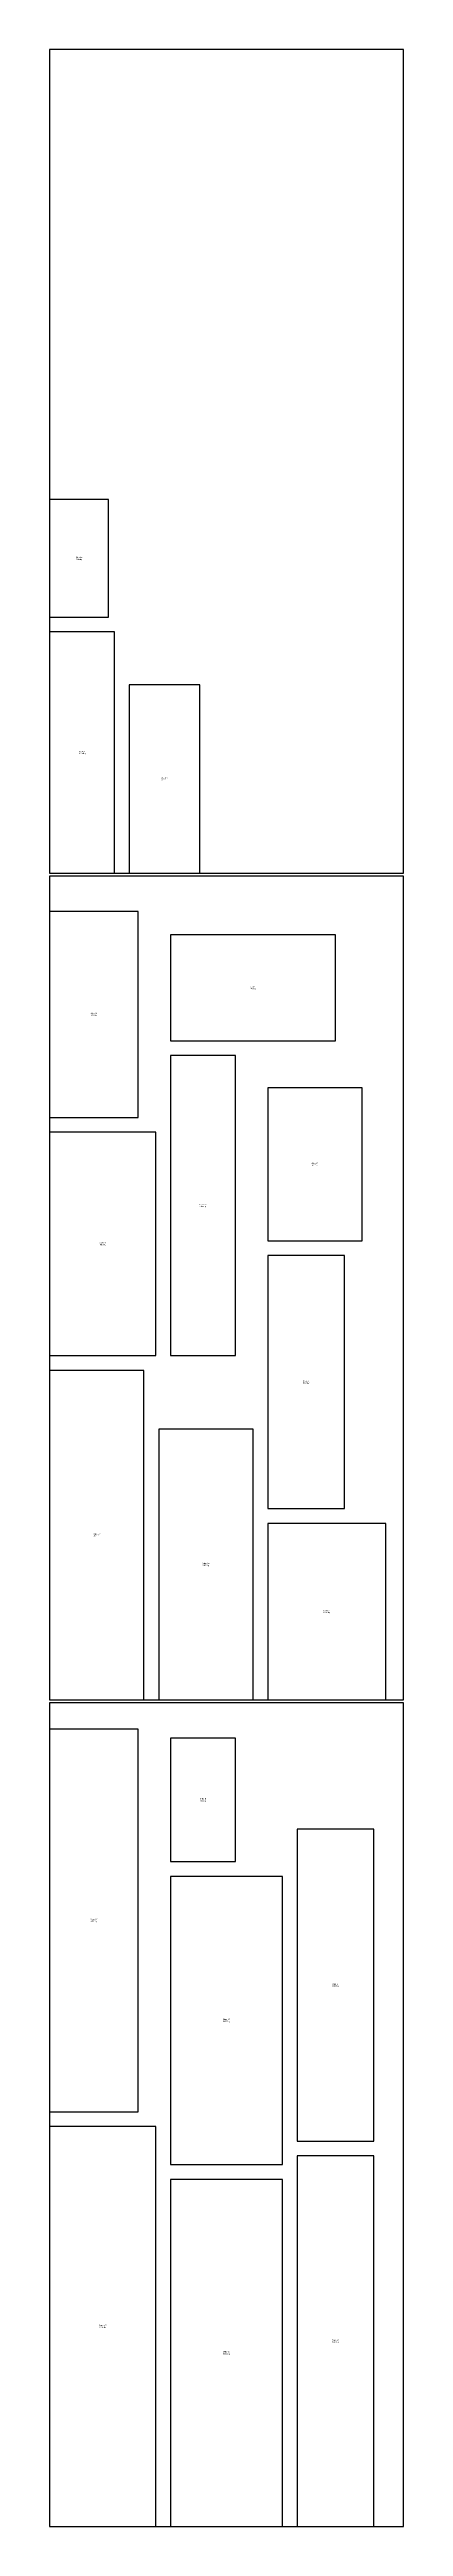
# Model space of a CAD drawing. Header units: metres. Extents: x 0 to 600, y 0 to 9830.
# Drawn here: x 0 to 600, y 0 to 4210 of the extents above; entities that cross this region are included whole.
import ezdxf

# ---------------------------------------------------------------- set-up
doc = ezdxf.new("R2010")
doc.units = ezdxf.units.M

msp = doc.modelspace()

# ---------------------------------------------------------------- linework, layer by layer
for points in [[(0, 2810), (600, 2810), (600, 4210), (0, 4210), (0, 2810)], [(0, 3245), (100, 3245), (100, 3445), (0, 3445), (0, 3245)], [(0, 2810), (110, 2810), (110, 3220), (0, 3220), (0, 2810)], [(135, 2810), (255, 2810), (255, 3130), (135, 3130), (135, 2810)], [(0, 1405), (600, 1405), (600, 2805), (0, 2805), (0, 1405)], [(0, 2395), (150, 2395), (150, 2745), (0, 2745), (0, 2395)], [(205, 2525), (485, 2525), (485, 2705), (205, 2705), (205, 2525)], [(205, 1990), (315, 1990), (315, 2500), (205, 2500), (205, 1990)], [(370, 2185), (530, 2185), (530, 2445), (370, 2445), (370, 2185)], [(0, 1990), (180, 1990), (180, 2370), (0, 2370), (0, 1990)], [(370, 1730), (500, 1730), (500, 2160), (370, 2160), (370, 1730)], [(0, 1405), (160, 1405), (160, 1965), (0, 1965), (0, 1405)], [(185, 1405), (345, 1405), (345, 1865), (185, 1865), (185, 1405)], [(370, 1405), (570, 1405), (570, 1705), (370, 1705), (370, 1405)], [(0, 0), (600, 0), (600, 1400), (0, 1400), (0, 0)], [(0, 705), (150, 705), (150, 1355), (0, 1355), (0, 705)], [(205, 1130), (315, 1130), (315, 1340), (205, 1340), (205, 1130)], [(420, 655), (550, 655), (550, 1185), (420, 1185), (420, 655)], [(205, 615), (395, 615), (395, 1105), (205, 1105), (205, 615)], [(0, 0), (180, 0), (180, 680), (0, 680), (0, 0)], [(205, 0), (395, 0), (395, 590), (205, 590), (205, 0)], [(420, 0), (550, 0), (550, 630), (420, 630), (420, 0)]]:
    msp.add_lwpolyline(points, close=True)

# ---------------------------------------------------------------- texts
at = {"char_height": 2, "attachment_point": 5}
for s, insert in [('Object A\\P300.0kg', (50, 3345)), ('Object V\\P1300.0kg', (55, 3015)), ('Object M\\P330.0kg', (195, 2970)), ('Object I\\P400.0kg', (345, 2615)), ('Object P\\P660.0kg', (75, 2570)), ('Object G\\P800.0kg', (450, 2315)), ('Object AF\\P2300.0kg', (260, 2245)), ('Object S\\P990.0kg', (90, 2180)), ('Object X\\P1500.0kg', (435, 1945)), ('Object AK\\P2800.0kg', (80, 1685)), ('Object AA\\P1800.0kg', (265, 1635)), ('Object K\\P1000.0kg', (470, 1555)), ('Object B\\P350.0kg', (260, 1235)), ('Object AT\\P3700.0kg', (75, 1030)), ('Object AH\\P2500.0kg', (485, 920)), ('Object AD\\P2100.0kg', (300, 860)), ('Object AW\\P4000.0kg', (90, 340)), ('Object AN\\P3100.0kg', (300, 295)), ('Object AR\\P3500.0kg', (485, 315))]:
    msp.add_mtext(s, dxfattribs=dict(at, insert=insert))

doc.saveas('drawing.dxf')
